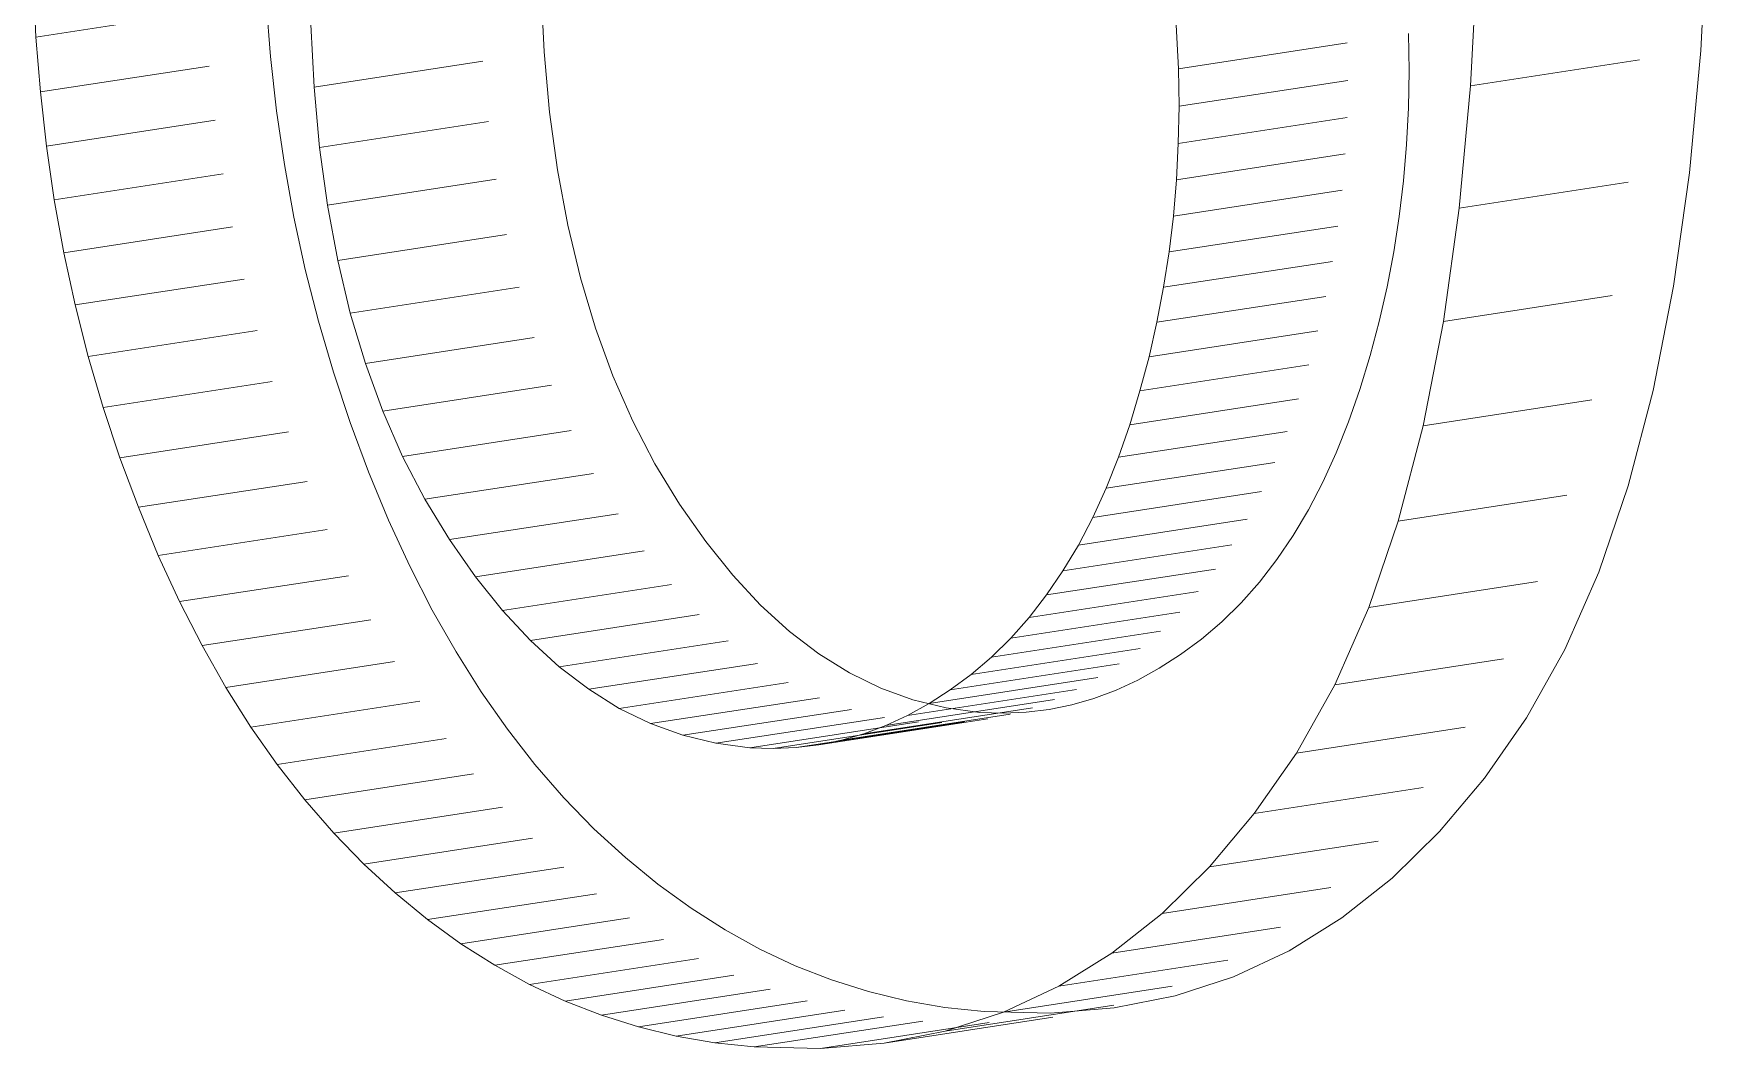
# Model space of a CAD drawing. Extents: x 23 to 417, y 3 to 294.
# Drawn here: x 374.618 to 375.599, y 149.732 to 150.327 of the extents above; entities that cross this region are included whole.
import ezdxf

# ---------------------------------------------------------------- set-up
doc = ezdxf.new("R2010")
doc.units = 0
doc.linetypes.add('DASHED', pattern=[15, 12, -3])
doc.layers.get('0').update_dxf_attribs({"lineweight": 13})

# ---------------------------------------------------------------- blocks, each defined once
blk = doc.blocks.new('BLOCK3535')
at = {"color": 7, "linetype": 'DASHED', "lineweight": 13, "ltscale": 0.003851}
for p, q in [((46.6592, 35.9733), (46.6672, 36.1271)), ((46.3897, 35.9319), (46.3976, 36.0857))]:
    blk.add_line(p, q, dxfattribs=at)
at = {"color": 7, "linetype": 'DASHED', "lineweight": 13, "ltscale": 0.001628}
blk.add_line((44.7063, 36.0541), (44.7092, 35.9891), dxfattribs=at)
at = {"color": 7, "linetype": 'DASHED', "lineweight": 13, "ltscale": 0.001839}
for p, q in [((45.3045, 35.9718), (45.3009, 36.0453)), ((45.0349, 35.9304), (45.0313, 36.0039))]:
    blk.add_line(p, q, dxfattribs=at)
at = {"color": 7, "linetype": 'DASHED', "lineweight": 13, "ltscale": 0.006819}
for p, q in [((44.7092, 35.9891), (44.9788, 36.0305)), ((46.0475, 35.9519), (46.3171, 35.9933)), ((44.7143, 35.9248), (44.9839, 35.9662)), ((45.0349, 35.9304), (45.3045, 35.9718)), ((46.3897, 35.9319), (46.6592, 35.9733)), ((46.0481, 35.908), (46.3177, 35.9494)), ((46.0473, 35.8646), (46.3169, 35.9061)), ((44.7214, 35.8613), (44.991, 35.9027)), ((45.0414, 35.8599), (45.3109, 35.9013)), ((46.0451, 35.8218), (46.3147, 35.8632)), ((44.7306, 35.7985), (45.0002, 35.8399)), ((45.0506, 35.7922), (45.3201, 35.8337)), ((46.3764, 35.7886), (46.646, 35.83)), ((46.0415, 35.7793), (46.3111, 35.8208)), ((44.7418, 35.7365), (45.0114, 35.778)), ((45.0626, 35.7275), (45.3322, 35.7689)), ((46.0365, 35.7374), (46.3061, 35.7788)), ((46.0301, 35.696), (46.2997, 35.7374)), ((44.7552, 35.6753), (45.0247, 35.7167)), ((45.0774, 35.6657), (45.347, 35.7071)), ((46.0223, 35.655), (46.2919, 35.6964)), ((46.3579, 35.6558), (46.6275, 35.6972)), ((44.7705, 35.6149), (45.0401, 35.6563)), ((46.0131, 35.6145), (46.2826, 35.6559)), ((45.095, 35.6068), (45.3646, 35.6482)), ((46.0024, 35.5745), (46.272, 35.616)), ((44.788, 35.5552), (45.0576, 35.5966)), ((45.1154, 35.5508), (45.385, 35.5923)), ((45.9904, 35.535), (46.26, 35.5764)), ((46.334, 35.5336), (46.6036, 35.575)), ((44.8075, 35.4963), (45.0771, 35.5377)), ((45.1386, 35.4978), (45.4082, 35.5392)), ((45.9771, 35.4968), (46.2467, 35.5382)), ((45.9626, 35.4605), (46.2322, 35.5019)), ((44.8291, 35.4382), (45.0987, 35.4796)), ((45.1646, 35.4476), (45.4342, 35.489)), ((45.947, 35.4262), (46.2165, 35.4677)), ((46.3049, 35.422), (46.5744, 35.4634)), ((45.1934, 35.4004), (45.463, 35.4418)), ((45.9302, 35.394), (46.1997, 35.4354)), ((44.8525, 35.3817), (45.1221, 35.4231)), ((45.2241, 35.3567), (45.4937, 35.3982)), ((45.9122, 35.3637), (46.1817, 35.4051)), ((45.893, 35.3355), (46.1626, 35.3769)), ((44.8774, 35.3277), (45.147, 35.3691)), ((45.2558, 35.3174), (45.5254, 35.3588)), ((46.2704, 35.3209), (46.54, 35.3623)), ((45.8727, 35.3092), (46.1423, 35.3506)), ((44.9038, 35.2762), (45.1733, 35.3176)), ((45.2885, 35.2823), (45.558, 35.3237)), ((45.8512, 35.285), (46.1208, 35.3264)), ((45.8286, 35.2627), (46.0981, 35.3041)), ((45.3222, 35.2515), (45.5917, 35.2929)), ((45.8048, 35.2425), (46.0743, 35.2839)), ((44.9316, 35.2273), (45.2012, 35.2687)), ((45.3568, 35.225), (45.6264, 35.2664)), ((45.7802, 35.2243), (46.0498, 35.2657)), ((46.2306, 35.2303), (46.5002, 35.2717)), ((45.3925, 35.2027), (45.6621, 35.2441)), ((45.7553, 35.2083), (46.0249, 35.2497)), ((44.961, 35.1808), (45.2305, 35.2222)), ((45.4292, 35.1848), (45.6988, 35.2262)), ((45.7047, 35.1826), (45.9743, 35.224)), ((45.7302, 35.1943), (45.9997, 35.2358)), ((45.4669, 35.1711), (45.7365, 35.2125)), ((45.5056, 35.1617), (45.7752, 35.2031)), ((45.6264, 35.16), (45.8959, 35.2014)), ((45.6528, 35.1654), (45.9224, 35.2068)), ((45.6789, 35.1729), (45.9485, 35.2143)), ((45.5453, 35.1565), (45.8149, 35.1979)), ((45.5726, 35.1555), (45.8422, 35.197)), ((45.5996, 35.1567), (45.8692, 35.1981)), ((46.1856, 35.1503), (46.4551, 35.1917)), ((44.9918, 35.1369), (45.2614, 35.1783)), ((45.0241, 35.0955), (45.2937, 35.1369)), ((46.1363, 35.0795), (46.4058, 35.1209)), ((45.0579, 35.0566), (45.3275, 35.098)), ((45.0932, 35.0202), (45.3628, 35.0616)), ((46.0838, 35.0169), (46.3534, 35.0583)), ((45.13, 34.9864), (45.3996, 35.0278)), ((46.0282, 34.9623), (46.2978, 35.0037)), ((45.168, 34.9552), (45.4376, 34.9966)), ((45.2069, 34.927), (45.4765, 34.9684)), ((45.9694, 34.9158), (46.239, 34.9572)), ((45.2467, 34.9017), (45.5163, 34.9431)), ((45.2874, 34.8793), (45.557, 34.9207)), ((45.9075, 34.8773), (46.177, 34.9187)), ((45.329, 34.8598), (45.5986, 34.9012)), ((45.3715, 34.8432), (45.641, 34.8846)), ((45.8424, 34.8469), (46.1119, 34.8883)), ((45.4148, 34.8295), (45.6844, 34.8709)), ((45.7741, 34.8246), (46.0437, 34.866)), ((45.4591, 34.8188), (45.7287, 34.8602)), ((45.5043, 34.8109), (45.7739, 34.8524)), ((45.5504, 34.806), (45.82, 34.8474)), ((45.6281, 34.8042), (45.8977, 34.8456)), ((45.7027, 34.8103), (45.9723, 34.8518))]:
    blk.add_line(p, q, dxfattribs=at)
at = {"color": 7, "linetype": 'DASHED', "lineweight": 13, "ltscale": 0.001612}
for p, q in [((44.9788, 36.0305), (44.9839, 35.9662)), ((44.7092, 35.9891), (44.7143, 35.9248))]:
    blk.add_line(p, q, dxfattribs=at)
at = {"color": 7, "linetype": 'DASHED', "lineweight": 13, "ltscale": 0.001656}
blk.add_line((46.0441, 36.018), (46.0475, 35.9519), dxfattribs=at)
at = {"color": 7, "linetype": 'DASHED', "lineweight": 13, "ltscale": 0.001097}
for p, q in [((46.3171, 35.9933), (46.3177, 35.9494)), ((46.0475, 35.9519), (46.0481, 35.908))]:
    blk.add_line(p, q, dxfattribs=at)
at = {"color": 7, "linetype": 'DASHED', "lineweight": 13, "ltscale": 0.001598}
for p, q in [((44.9839, 35.9662), (44.991, 35.9027)), ((44.7143, 35.9248), (44.7214, 35.8613))]:
    blk.add_line(p, q, dxfattribs=at)
at = {"color": 7, "linetype": 'DASHED', "lineweight": 13, "ltscale": 0.001771}
for p, q in [((45.3109, 35.9013), (45.3045, 35.9718)), ((45.0414, 35.8599), (45.0349, 35.9304))]:
    blk.add_line(p, q, dxfattribs=at)
at = {"color": 7, "linetype": 'DASHED', "lineweight": 13, "ltscale": 0.003598}
for p, q in [((46.646, 35.83), (46.6592, 35.9733)), ((46.3764, 35.7886), (46.3897, 35.9319))]:
    blk.add_line(p, q, dxfattribs=at)
at = {"color": 7, "linetype": 'DASHED', "lineweight": 13, "ltscale": 0.001085}
for p, q in [((46.3177, 35.9494), (46.3169, 35.9061)), ((46.0481, 35.908), (46.0473, 35.8646))]:
    blk.add_line(p, q, dxfattribs=at)
at = {"color": 7, "linetype": 'DASHED', "lineweight": 13, "ltscale": 0.001074}
for p, q in [((46.3169, 35.9061), (46.3147, 35.8632)), ((46.0473, 35.8646), (46.0451, 35.8218))]:
    blk.add_line(p, q, dxfattribs=at)
at = {"color": 7, "linetype": 'DASHED', "lineweight": 13, "ltscale": 0.001585}
for p, q in [((44.991, 35.9027), (45.0002, 35.8399)), ((44.7214, 35.8613), (44.7306, 35.7985))]:
    blk.add_line(p, q, dxfattribs=at)
at = {"color": 7, "linetype": 'DASHED', "lineweight": 13, "ltscale": 0.001706}
for p, q in [((45.3201, 35.8337), (45.3109, 35.9013)), ((45.0506, 35.7922), (45.0414, 35.8599))]:
    blk.add_line(p, q, dxfattribs=at)
at = {"color": 7, "linetype": 'DASHED', "lineweight": 13, "ltscale": 0.001064}
for p, q in [((46.3147, 35.8632), (46.3111, 35.8208)), ((46.0451, 35.8218), (46.0415, 35.7793))]:
    blk.add_line(p, q, dxfattribs=at)
at = {"color": 7, "linetype": 'DASHED', "lineweight": 13, "ltscale": 0.001575}
for p, q in [((45.0002, 35.8399), (45.0114, 35.778)), ((44.7306, 35.7985), (44.7418, 35.7365))]:
    blk.add_line(p, q, dxfattribs=at)
at = {"color": 7, "linetype": 'DASHED', "lineweight": 13, "ltscale": 0.001646}
for p, q in [((45.3322, 35.7689), (45.3201, 35.8337)), ((45.0626, 35.7275), (45.0506, 35.7922))]:
    blk.add_line(p, q, dxfattribs=at)
at = {"color": 7, "linetype": 'DASHED', "lineweight": 13, "ltscale": 0.003351}
for p, q in [((46.6275, 35.6972), (46.646, 35.83)), ((46.3579, 35.6558), (46.3764, 35.7886))]:
    blk.add_line(p, q, dxfattribs=at)
at = {"color": 7, "linetype": 'DASHED', "lineweight": 13, "ltscale": 0.001056}
for p, q in [((46.3111, 35.8208), (46.3061, 35.7788)), ((46.0415, 35.7793), (46.0365, 35.7374))]:
    blk.add_line(p, q, dxfattribs=at)
at = {"color": 7, "linetype": 'DASHED', "lineweight": 13, "ltscale": 0.001566}
for p, q in [((45.0114, 35.778), (45.0247, 35.7167)), ((44.7418, 35.7365), (44.7552, 35.6753))]:
    blk.add_line(p, q, dxfattribs=at)
at = {"color": 7, "linetype": 'DASHED', "lineweight": 13, "ltscale": 0.001589}
for p, q in [((45.347, 35.7071), (45.3322, 35.7689)), ((45.0774, 35.6657), (45.0626, 35.7275))]:
    blk.add_line(p, q, dxfattribs=at)
at = {"color": 7, "linetype": 'DASHED', "lineweight": 13, "ltscale": 0.001048}
for p, q in [((46.3061, 35.7788), (46.2997, 35.7374)), ((46.0365, 35.7374), (46.0301, 35.696))]:
    blk.add_line(p, q, dxfattribs=at)
at = {"color": 7, "linetype": 'DASHED', "lineweight": 13, "ltscale": 0.001042}
for p, q in [((46.2997, 35.7374), (46.2919, 35.6964)), ((46.0301, 35.696), (46.0223, 35.655))]:
    blk.add_line(p, q, dxfattribs=at)
at = {"color": 7, "linetype": 'DASHED', "lineweight": 13, "ltscale": 0.001559}
for p, q in [((45.0247, 35.7167), (45.0401, 35.6563)), ((44.7552, 35.6753), (44.7705, 35.6149))]:
    blk.add_line(p, q, dxfattribs=at)
at = {"color": 7, "linetype": 'DASHED', "lineweight": 13, "ltscale": 0.001537}
for p, q in [((45.3646, 35.6482), (45.347, 35.7071)), ((45.095, 35.6068), (45.0774, 35.6657))]:
    blk.add_line(p, q, dxfattribs=at)
at = {"color": 7, "linetype": 'DASHED', "lineweight": 13, "ltscale": 0.001038}
for p, q in [((46.2919, 35.6964), (46.2826, 35.6559)), ((46.0223, 35.655), (46.0131, 35.6145))]:
    blk.add_line(p, q, dxfattribs=at)
at = {"color": 7, "linetype": 'DASHED', "lineweight": 13, "ltscale": 0.003113}
for p, q in [((46.6036, 35.575), (46.6275, 35.6972)), ((46.334, 35.5336), (46.3579, 35.6558))]:
    blk.add_line(p, q, dxfattribs=at)
at = {"color": 7, "linetype": 'DASHED', "lineweight": 13, "ltscale": 0.001554}
for p, q in [((45.0401, 35.6563), (45.0576, 35.5966)), ((44.7705, 35.6149), (44.788, 35.5552))]:
    blk.add_line(p, q, dxfattribs=at)
at = {"color": 7, "linetype": 'DASHED', "lineweight": 13, "ltscale": 0.001035}
for p, q in [((46.2826, 35.6559), (46.272, 35.616)), ((46.0131, 35.6145), (46.0024, 35.5745))]:
    blk.add_line(p, q, dxfattribs=at)
at = {"color": 7, "linetype": 'DASHED', "lineweight": 13, "ltscale": 0.001489}
for p, q in [((45.385, 35.5923), (45.3646, 35.6482)), ((45.1154, 35.5508), (45.095, 35.6068))]:
    blk.add_line(p, q, dxfattribs=at)
at = {"color": 7, "linetype": 'DASHED', "lineweight": 13, "ltscale": 0.001032}
for p, q in [((46.272, 35.616), (46.26, 35.5764)), ((46.0024, 35.5745), (45.9904, 35.535))]:
    blk.add_line(p, q, dxfattribs=at)
at = {"color": 7, "linetype": 'DASHED', "lineweight": 13, "ltscale": 0.001551}
for p, q in [((45.0576, 35.5966), (45.0771, 35.5377)), ((44.788, 35.5552), (44.8075, 35.4963))]:
    blk.add_line(p, q, dxfattribs=at)
at = {"color": 7, "linetype": 'DASHED', "lineweight": 13, "ltscale": 0.001448}
for p, q in [((45.4082, 35.5392), (45.385, 35.5923)), ((45.1386, 35.4978), (45.1154, 35.5508))]:
    blk.add_line(p, q, dxfattribs=at)
at = {"color": 7, "linetype": 'DASHED', "lineweight": 13, "ltscale": 0.001013}
for p, q in [((46.26, 35.5764), (46.2467, 35.5382)), ((45.9904, 35.535), (45.9771, 35.4968))]:
    blk.add_line(p, q, dxfattribs=at)
at = {"color": 7, "linetype": 'DASHED', "lineweight": 13, "ltscale": 0.002885}
for p, q in [((46.5744, 35.4634), (46.6036, 35.575)), ((46.3049, 35.422), (46.334, 35.5336))]:
    blk.add_line(p, q, dxfattribs=at)
at = {"color": 7, "linetype": 'DASHED', "lineweight": 13, "ltscale": 0.00155}
for p, q in [((45.0771, 35.5377), (45.0987, 35.4796)), ((44.8075, 35.4963), (44.8291, 35.4382))]:
    blk.add_line(p, q, dxfattribs=at)
at = {"color": 7, "linetype": 'DASHED', "lineweight": 13, "ltscale": 0.001412}
for p, q in [((45.4342, 35.489), (45.4082, 35.5392)), ((45.1646, 35.4476), (45.1386, 35.4978))]:
    blk.add_line(p, q, dxfattribs=at)
at = {"color": 7, "linetype": 'DASHED', "lineweight": 13, "ltscale": 0.000976045}
for p, q in [((46.2467, 35.5382), (46.2322, 35.5019)), ((45.9771, 35.4968), (45.9626, 35.4605))]:
    blk.add_line(p, q, dxfattribs=at)
at = {"color": 7, "linetype": 'DASHED', "lineweight": 13, "ltscale": 0.000941703}
for p, q in [((46.2322, 35.5019), (46.2165, 35.4677)), ((45.9626, 35.4605), (45.947, 35.4262))]:
    blk.add_line(p, q, dxfattribs=at)
at = {"color": 7, "linetype": 'DASHED', "lineweight": 13, "ltscale": 0.001529}
for p, q in [((45.0987, 35.4796), (45.1221, 35.4231)), ((44.8291, 35.4382), (44.8525, 35.3817))]:
    blk.add_line(p, q, dxfattribs=at)
at = {"color": 7, "linetype": 'DASHED', "lineweight": 13, "ltscale": 0.001383}
for p, q in [((45.463, 35.4418), (45.4342, 35.489)), ((45.1934, 35.4004), (45.1646, 35.4476))]:
    blk.add_line(p, q, dxfattribs=at)
at = {"color": 7, "linetype": 'DASHED', "lineweight": 13, "ltscale": 0.000909507}
for p, q in [((46.2165, 35.4677), (46.1997, 35.4354)), ((45.947, 35.4262), (45.9302, 35.394))]:
    blk.add_line(p, q, dxfattribs=at)
at = {"color": 7, "linetype": 'DASHED', "lineweight": 13, "ltscale": 0.002671}
for p, q in [((46.54, 35.3623), (46.5744, 35.4634)), ((46.2704, 35.3209), (46.3049, 35.422))]:
    blk.add_line(p, q, dxfattribs=at)
at = {"color": 7, "linetype": 'DASHED', "lineweight": 13, "ltscale": 0.001334}
for p, q in [((45.4937, 35.3982), (45.463, 35.4418)), ((45.2241, 35.3567), (45.1934, 35.4004))]:
    blk.add_line(p, q, dxfattribs=at)
at = {"color": 7, "linetype": 'DASHED', "lineweight": 13, "ltscale": 0.000879918}
for p, q in [((46.1997, 35.4354), (46.1817, 35.4051)), ((45.9302, 35.394), (45.9122, 35.3637))]:
    blk.add_line(p, q, dxfattribs=at)
at = {"color": 7, "linetype": 'DASHED', "lineweight": 13, "ltscale": 0.001486}
for p, q in [((45.1221, 35.4231), (45.147, 35.3691)), ((44.8525, 35.3817), (44.8774, 35.3277))]:
    blk.add_line(p, q, dxfattribs=at)
at = {"color": 7, "linetype": 'DASHED', "lineweight": 13, "ltscale": 0.001263}
for p, q in [((45.5254, 35.3588), (45.4937, 35.3982)), ((45.2558, 35.3174), (45.2241, 35.3567))]:
    blk.add_line(p, q, dxfattribs=at)
at = {"color": 7, "linetype": 'DASHED', "lineweight": 13, "ltscale": 0.000853282}
for p, q in [((46.1817, 35.4051), (46.1626, 35.3769)), ((45.9122, 35.3637), (45.893, 35.3355))]:
    blk.add_line(p, q, dxfattribs=at)
at = {"color": 7, "linetype": 'DASHED', "lineweight": 13, "ltscale": 0.00082983}
for p, q in [((46.1626, 35.3769), (46.1423, 35.3506)), ((45.893, 35.3355), (45.8727, 35.3092))]:
    blk.add_line(p, q, dxfattribs=at)
at = {"color": 7, "linetype": 'DASHED', "lineweight": 13, "ltscale": 0.001446}
for p, q in [((45.147, 35.3691), (45.1733, 35.3176)), ((44.8774, 35.3277), (44.9038, 35.2762))]:
    blk.add_line(p, q, dxfattribs=at)
at = {"color": 7, "linetype": 'DASHED', "lineweight": 13, "ltscale": 0.001199}
for p, q in [((45.558, 35.3237), (45.5254, 35.3588)), ((45.2885, 35.2823), (45.2558, 35.3174))]:
    blk.add_line(p, q, dxfattribs=at)
at = {"color": 7, "linetype": 'DASHED', "lineweight": 13, "ltscale": 0.002473}
for p, q in [((46.5002, 35.2717), (46.54, 35.3623)), ((46.2306, 35.2303), (46.2704, 35.3209))]:
    blk.add_line(p, q, dxfattribs=at)
at = {"color": 7, "linetype": 'DASHED', "lineweight": 13, "ltscale": 0.000809844}
for p, q in [((46.1423, 35.3506), (46.1208, 35.3264)), ((45.8727, 35.3092), (45.8512, 35.285))]:
    blk.add_line(p, q, dxfattribs=at)
at = {"color": 7, "linetype": 'DASHED', "lineweight": 13, "ltscale": 0.001408}
for p, q in [((45.1733, 35.3176), (45.2012, 35.2687)), ((44.9038, 35.2762), (44.9316, 35.2273))]:
    blk.add_line(p, q, dxfattribs=at)
at = {"color": 7, "linetype": 'DASHED', "lineweight": 13, "ltscale": 0.001141}
for p, q in [((45.5917, 35.2929), (45.558, 35.3237)), ((45.3222, 35.2515), (45.2885, 35.2823))]:
    blk.add_line(p, q, dxfattribs=at)
at = {"color": 7, "linetype": 'DASHED', "lineweight": 13, "ltscale": 0.00079363}
for p, q in [((46.1208, 35.3264), (46.0981, 35.3041)), ((45.8512, 35.285), (45.8286, 35.2627))]:
    blk.add_line(p, q, dxfattribs=at)
at = {"color": 7, "linetype": 'DASHED', "lineweight": 13, "ltscale": 0.000781326}
for p, q in [((46.0981, 35.3041), (46.0743, 35.2839)), ((45.8286, 35.2627), (45.8048, 35.2425))]:
    blk.add_line(p, q, dxfattribs=at)
at = {"color": 7, "linetype": 'DASHED', "lineweight": 13, "ltscale": 0.001092}
for p, q in [((45.6264, 35.2664), (45.5917, 35.2929)), ((45.3568, 35.225), (45.3222, 35.2515))]:
    blk.add_line(p, q, dxfattribs=at)
at = {"color": 7, "linetype": 'DASHED', "lineweight": 13, "ltscale": 0.000763719}
for p, q in [((46.0743, 35.2839), (46.0498, 35.2657)), ((45.8048, 35.2425), (45.7802, 35.2243))]:
    blk.add_line(p, q, dxfattribs=at)
at = {"color": 7, "linetype": 'DASHED', "lineweight": 13, "ltscale": 0.001373}
for p, q in [((45.2012, 35.2687), (45.2305, 35.2222)), ((44.9316, 35.2273), (44.961, 35.1808))]:
    blk.add_line(p, q, dxfattribs=at)
at = {"color": 7, "linetype": 'DASHED', "lineweight": 13, "ltscale": 0.001051}
for p, q in [((45.6621, 35.2441), (45.6264, 35.2664)), ((45.3925, 35.2027), (45.3568, 35.225))]:
    blk.add_line(p, q, dxfattribs=at)
at = {"color": 7, "linetype": 'DASHED', "lineweight": 13, "ltscale": 0.000739955}
for p, q in [((46.0498, 35.2657), (46.0249, 35.2497)), ((45.7802, 35.2243), (45.7553, 35.2083))]:
    blk.add_line(p, q, dxfattribs=at)
at = {"color": 7, "linetype": 'DASHED', "lineweight": 13, "ltscale": 0.002296}
for p, q in [((46.4551, 35.1917), (46.5002, 35.2717)), ((46.1856, 35.1503), (46.2306, 35.2303))]:
    blk.add_line(p, q, dxfattribs=at)
at = {"color": 7, "linetype": 'DASHED', "lineweight": 13, "ltscale": 0.001021}
for p, q in [((45.6988, 35.2262), (45.6621, 35.2441)), ((45.4292, 35.1848), (45.3925, 35.2027))]:
    blk.add_line(p, q, dxfattribs=at)
at = {"color": 7, "linetype": 'DASHED', "lineweight": 13, "ltscale": 0.000719018}
for p, q in [((46.0249, 35.2497), (45.9997, 35.2358)), ((45.7553, 35.2083), (45.7302, 35.1943))]:
    blk.add_line(p, q, dxfattribs=at)
at = {"color": 7, "linetype": 'DASHED', "lineweight": 13, "ltscale": 0.001342}
for p, q in [((45.2305, 35.2222), (45.2614, 35.1783)), ((44.961, 35.1808), (44.9918, 35.1369))]:
    blk.add_line(p, q, dxfattribs=at)
at = {"color": 7, "linetype": 'DASHED', "lineweight": 13, "ltscale": 0.001002}
for p, q in [((45.7365, 35.2125), (45.6988, 35.2262)), ((45.4669, 35.1711), (45.4292, 35.1848))]:
    blk.add_line(p, q, dxfattribs=at)
at = {"color": 7, "linetype": 'DASHED', "lineweight": 13, "ltscale": 0.000688489}
for p, q in [((45.9743, 35.224), (45.9485, 35.2143)), ((45.7047, 35.1826), (45.6789, 35.1729))]:
    blk.add_line(p, q, dxfattribs=at)
at = {"color": 7, "linetype": 'DASHED', "lineweight": 13, "ltscale": 0.000702065}
for p, q in [((45.9997, 35.2358), (45.9743, 35.224)), ((45.7302, 35.1943), (45.7047, 35.1826))]:
    blk.add_line(p, q, dxfattribs=at)
at = {"color": 7, "linetype": 'DASHED', "lineweight": 13, "ltscale": 0.000995302}
for p, q in [((45.7752, 35.2031), (45.7365, 35.2125)), ((45.5056, 35.1617), (45.4669, 35.1711))]:
    blk.add_line(p, q, dxfattribs=at)
at = {"color": 7, "linetype": 'DASHED', "lineweight": 13, "ltscale": 0.001001}
for p, q in [((45.8149, 35.1979), (45.7752, 35.2031)), ((45.5453, 35.1565), (45.5056, 35.1617))]:
    blk.add_line(p, q, dxfattribs=at)
at = {"color": 7, "linetype": 'DASHED', "lineweight": 13, "ltscale": 0.000672975}
for p, q in [((45.8959, 35.2014), (45.8692, 35.1981)), ((45.6264, 35.16), (45.5996, 35.1567))]:
    blk.add_line(p, q, dxfattribs=at)
at = {"color": 7, "linetype": 'DASHED', "lineweight": 13, "ltscale": 0.000674189}
for p, q in [((45.9224, 35.2068), (45.8959, 35.2014)), ((45.6528, 35.1654), (45.6264, 35.16))]:
    blk.add_line(p, q, dxfattribs=at)
at = {"color": 7, "linetype": 'DASHED', "lineweight": 13, "ltscale": 0.000679089}
for p, q in [((45.9485, 35.2143), (45.9224, 35.2068)), ((45.6789, 35.1729), (45.6528, 35.1654))]:
    blk.add_line(p, q, dxfattribs=at)
at = {"color": 7, "linetype": 'DASHED', "lineweight": 13, "ltscale": 0.000683677}
for p, q in [((45.8422, 35.197), (45.8149, 35.1979)), ((45.5726, 35.1555), (45.5453, 35.1565))]:
    blk.add_line(p, q, dxfattribs=at)
at = {"color": 7, "linetype": 'DASHED', "lineweight": 13, "ltscale": 0.000676353}
for p, q in [((45.8692, 35.1981), (45.8422, 35.197)), ((45.5996, 35.1567), (45.5726, 35.1555))]:
    blk.add_line(p, q, dxfattribs=at)
at = {"color": 7, "linetype": 'DASHED', "lineweight": 13, "ltscale": 0.002155}
for p, q in [((46.4058, 35.1209), (46.4551, 35.1917)), ((46.1363, 35.0795), (46.1856, 35.1503))]:
    blk.add_line(p, q, dxfattribs=at)
at = {"color": 7, "linetype": 'DASHED', "lineweight": 13, "ltscale": 0.001313}
for p, q in [((45.2614, 35.1783), (45.2937, 35.1369)), ((44.9918, 35.1369), (45.0241, 35.0955))]:
    blk.add_line(p, q, dxfattribs=at)
at = {"color": 7, "linetype": 'DASHED', "lineweight": 13, "ltscale": 0.001288}
for p, q in [((45.2937, 35.1369), (45.3275, 35.098)), ((45.0241, 35.0955), (45.0579, 35.0566))]:
    blk.add_line(p, q, dxfattribs=at)
at = {"color": 7, "linetype": 'DASHED', "lineweight": 13, "ltscale": 0.002043}
for p, q in [((46.3534, 35.0583), (46.4058, 35.1209)), ((46.0838, 35.0169), (46.1363, 35.0795))]:
    blk.add_line(p, q, dxfattribs=at)
at = {"color": 7, "linetype": 'DASHED', "lineweight": 13, "ltscale": 0.001267}
for p, q in [((45.3275, 35.098), (45.3628, 35.0616)), ((45.0579, 35.0566), (45.0932, 35.0202))]:
    blk.add_line(p, q, dxfattribs=at)
at = {"color": 7, "linetype": 'DASHED', "lineweight": 13, "ltscale": 0.00125}
for p, q in [((45.3628, 35.0616), (45.3996, 35.0278)), ((45.0932, 35.0202), (45.13, 34.9864))]:
    blk.add_line(p, q, dxfattribs=at)
at = {"color": 7, "linetype": 'DASHED', "lineweight": 13, "ltscale": 0.001948}
for p, q in [((46.2978, 35.0037), (46.3534, 35.0583)), ((46.0282, 34.9623), (46.0838, 35.0169))]:
    blk.add_line(p, q, dxfattribs=at)
at = {"color": 7, "linetype": 'DASHED', "lineweight": 13, "ltscale": 0.001228}
for p, q in [((45.3996, 35.0278), (45.4376, 34.9966)), ((45.13, 34.9864), (45.168, 34.9552))]:
    blk.add_line(p, q, dxfattribs=at)
at = {"color": 7, "linetype": 'DASHED', "lineweight": 13, "ltscale": 0.001874}
for p, q in [((46.239, 34.9572), (46.2978, 35.0037)), ((45.9694, 34.9158), (46.0282, 34.9623))]:
    blk.add_line(p, q, dxfattribs=at)
at = {"color": 7, "linetype": 'DASHED', "lineweight": 13, "ltscale": 0.001202}
for p, q in [((45.4376, 34.9966), (45.4765, 34.9684)), ((45.168, 34.9552), (45.2069, 34.927))]:
    blk.add_line(p, q, dxfattribs=at)
at = {"color": 7, "linetype": 'DASHED', "lineweight": 13, "ltscale": 0.001179}
for p, q in [((45.4765, 34.9684), (45.5163, 34.9431)), ((45.2069, 34.927), (45.2467, 34.9017))]:
    blk.add_line(p, q, dxfattribs=at)
at = {"color": 7, "linetype": 'DASHED', "lineweight": 13, "ltscale": 0.001823}
for p, q in [((46.177, 34.9187), (46.239, 34.9572)), ((45.9075, 34.8773), (45.9694, 34.9158))]:
    blk.add_line(p, q, dxfattribs=at)
at = {"color": 7, "linetype": 'DASHED', "lineweight": 13, "ltscale": 0.001161}
for p, q in [((45.5163, 34.9431), (45.557, 34.9207)), ((45.2467, 34.9017), (45.2874, 34.8793))]:
    blk.add_line(p, q, dxfattribs=at)
at = {"color": 7, "linetype": 'DASHED', "lineweight": 13, "ltscale": 0.001148}
for p, q in [((45.557, 34.9207), (45.5986, 34.9012)), ((45.2874, 34.8793), (45.329, 34.8598))]:
    blk.add_line(p, q, dxfattribs=at)
at = {"color": 7, "linetype": 'DASHED', "lineweight": 13, "ltscale": 0.001796}
for p, q in [((46.1119, 34.8883), (46.177, 34.9187)), ((45.8424, 34.8469), (45.9075, 34.8773))]:
    blk.add_line(p, q, dxfattribs=at)
at = {"color": 7, "linetype": 'DASHED', "lineweight": 13, "ltscale": 0.00114}
for p, q in [((45.5986, 34.9012), (45.641, 34.8846)), ((45.329, 34.8598), (45.3715, 34.8432))]:
    blk.add_line(p, q, dxfattribs=at)
at = {"color": 7, "linetype": 'DASHED', "lineweight": 13, "ltscale": 0.001137}
for p, q in [((45.641, 34.8846), (45.6844, 34.8709)), ((45.3715, 34.8432), (45.4148, 34.8295))]:
    blk.add_line(p, q, dxfattribs=at)
at = {"color": 7, "linetype": 'DASHED', "lineweight": 13, "ltscale": 0.001795}
for p, q in [((46.0437, 34.866), (46.1119, 34.8883)), ((45.7741, 34.8246), (45.8424, 34.8469))]:
    blk.add_line(p, q, dxfattribs=at)
at = {"color": 7, "linetype": 'DASHED', "lineweight": 13, "ltscale": 0.001139}
for p, q in [((45.6844, 34.8709), (45.7287, 34.8602)), ((45.4148, 34.8295), (45.4591, 34.8188))]:
    blk.add_line(p, q, dxfattribs=at)
at = {"color": 7, "linetype": 'DASHED', "lineweight": 13, "ltscale": 0.001821}
for p, q in [((45.9723, 34.8518), (46.0437, 34.866)), ((45.7027, 34.8103), (45.7741, 34.8246))]:
    blk.add_line(p, q, dxfattribs=at)
at = {"color": 7, "linetype": 'DASHED', "lineweight": 13, "ltscale": 0.001146}
for p, q in [((45.7287, 34.8602), (45.7739, 34.8524)), ((45.4591, 34.8188), (45.5043, 34.8109))]:
    blk.add_line(p, q, dxfattribs=at)
at = {"color": 7, "linetype": 'DASHED', "lineweight": 13, "ltscale": 0.001159}
for p, q in [((45.7739, 34.8524), (45.82, 34.8474)), ((45.5043, 34.8109), (45.5504, 34.806))]:
    blk.add_line(p, q, dxfattribs=at)
at = {"color": 7, "linetype": 'DASHED', "lineweight": 13, "ltscale": 0.001944}
for p, q in [((45.82, 34.8474), (45.8977, 34.8456)), ((45.5504, 34.806), (45.6281, 34.8042))]:
    blk.add_line(p, q, dxfattribs=at)
at = {"color": 7, "linetype": 'DASHED', "lineweight": 13, "ltscale": 0.001871}
for p, q in [((45.8977, 34.8456), (45.9723, 34.8518)), ((45.6281, 34.8042), (45.7027, 34.8103))]:
    blk.add_line(p, q, dxfattribs=at)

msp = doc.modelspace()

# ---------------------------------------------------------------- block references
at = {"lineweight": 0, "xscale": 0.5, "yscale": 0.5, "zscale": 0.5}
msp.add_blockref('BLOCK3535', (352.26516, 132.33025), dxfattribs=at)

doc.saveas('drawing.dxf')
